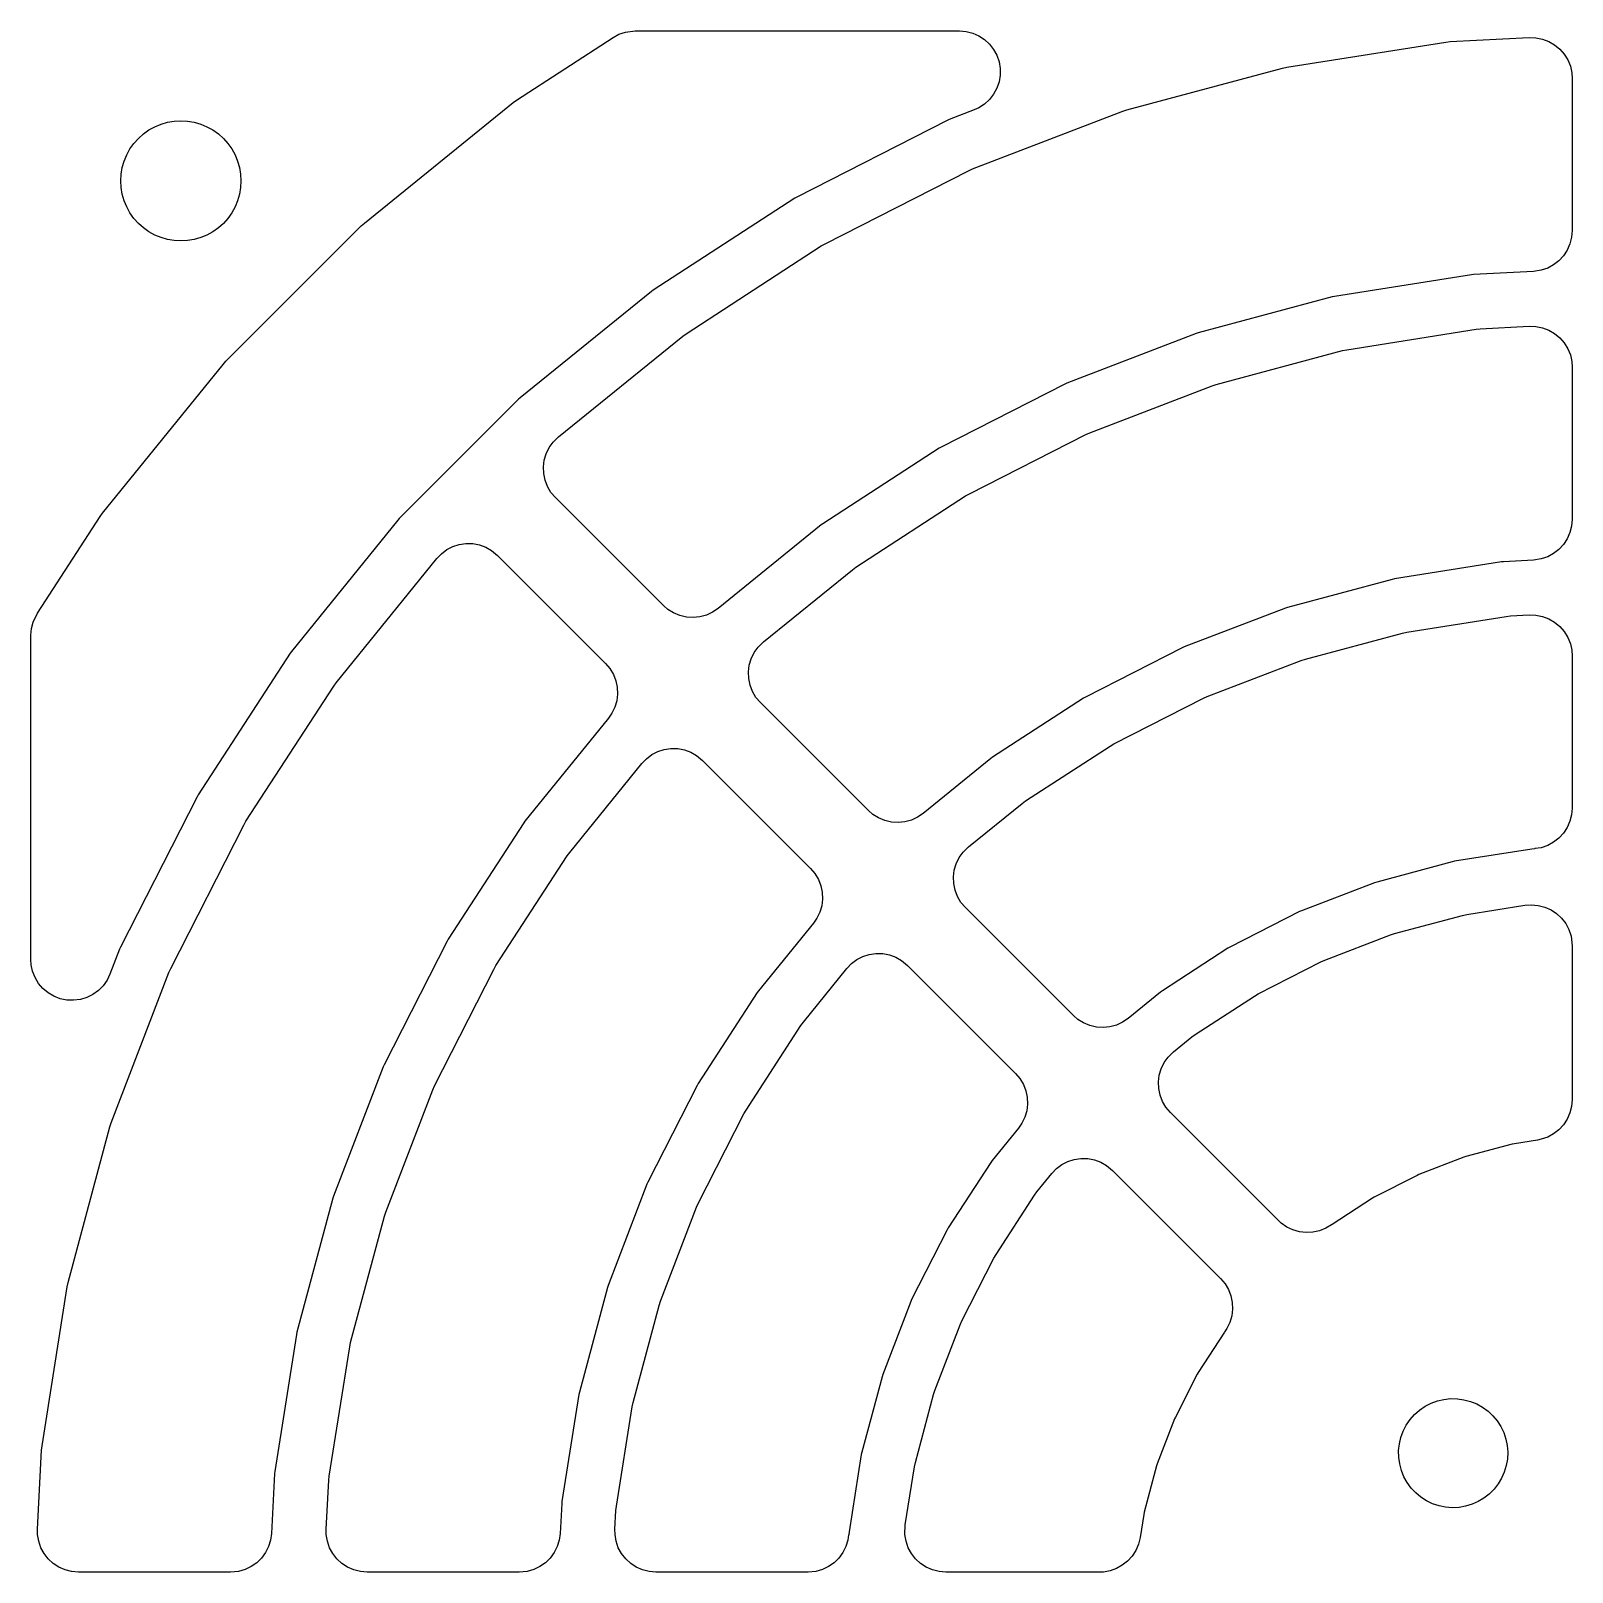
# Model space of a CAD drawing. Header units: metres. Extents: x -215 to 215, y -195 to 195.
# Drawn here: x -58 to -1.5, y -93.5 to -37 of the extents above; entities that cross this region are included whole.
import ezdxf

# ---------------------------------------------------------------- set-up
doc = ezdxf.new("R2010")
doc.units = ezdxf.units.M

msp = doc.modelspace()

# ---------------------------------------------------------------- linework, layer by layer
for p, q in [((-40.1973, -39.5395), (-36.6595, -37.242)), ((-36.6595, -37.242), (-36.4413, -37.1247)), ((-36.4413, -37.1247), (-36.2067, -37.0449)), ((-36.2067, -37.0449), (-35.8425, -37)), ((-35.8425, -37), (-23.9621, -37)), ((-23.9621, -37), (-23.7152, -37.0205)), ((-23.7152, -37.0205), (-23.4751, -37.0813)), ((-23.4751, -37.0813), (-23.2482, -37.1808)), ((-23.2482, -37.1808), (-23.0408, -37.3163)), ((-5.97536, -37.3965), (-3.07851, -37.2447)), ((-3.07851, -37.2447), (-2.83087, -37.2522)), ((-2.83087, -37.2522), (-2.58786, -37.3004)), ((-23.0408, -37.3163), (-22.8585, -37.4841)), ((-22.8585, -37.4841), (-22.7064, -37.6796)), ((-22.7064, -37.6796), (-22.5885, -37.8975)), ((-11.964, -38.3367), (-6.1315, -37.4129)), ((-6.1315, -37.4129), (-5.97536, -37.3965)), ((-2.58786, -37.3004), (-2.35609, -37.3879)), ((-2.35609, -37.3879), (-2.14189, -37.5123)), ((-2.14189, -37.5123), (-1.9511, -37.6703)), ((-1.9511, -37.6703), (-1.78891, -37.8576)), ((-22.5885, -37.8975), (-22.508, -38.1318)), ((-22.508, -38.1318), (-22.4672, -38.3761)), ((-22.4672, -38.3761), (-22.4672, -38.6239)), ((-17.8212, -39.8976), (-12.1176, -38.3693)), ((-12.1176, -38.3693), (-11.964, -38.3367)), ((-1.78891, -37.8576), (-1.65976, -38.069)), ((-1.65976, -38.069), (-1.56717, -38.2988)), ((-1.56717, -38.2988), (-1.51366, -38.5407)), ((-22.508, -38.8682), (-22.5885, -39.1025)), ((-22.4672, -38.6239), (-22.508, -38.8682)), ((-1.51366, -38.5407), (-1.5, -38.7426)), ((-1.5, -38.7426), (-1.5, -44.3218)), ((-40.3243, -39.6318), (-40.1973, -39.5395)), ((-22.8585, -39.5159), (-23.0408, -39.6837)), ((-22.7064, -39.3204), (-22.8585, -39.5159)), ((-22.5885, -39.1025), (-22.7064, -39.3204)), ((-45.7745, -44.0452), (-40.3243, -39.6318)), ((-23.4246, -39.9004), (-24.3336, -40.2493)), ((-23.4834, -42.0623), (-17.9705, -39.9461)), ((-23.2482, -39.8192), (-23.4246, -39.9004)), ((-23.0408, -39.6837), (-23.2482, -39.8192)), ((-17.9705, -39.9461), (-17.8212, -39.8976)), ((-53.8738, -40.7773), (-53.6723, -40.6343)), ((-53.6723, -40.6343), (-53.456, -40.5148)), ((-53.456, -40.5148), (-53.2278, -40.4202)), ((-53.2278, -40.4202), (-52.9903, -40.3518)), ((-52.9903, -40.3518), (-52.7467, -40.3104)), ((-52.7467, -40.3104), (-52.5, -40.2965)), ((-52.5, -40.2965), (-52.2533, -40.3104)), ((-52.2533, -40.3104), (-52.0097, -40.3518)), ((-52.0097, -40.3518), (-51.7722, -40.4202)), ((-51.7722, -40.4202), (-51.5439, -40.5148)), ((-51.5439, -40.5148), (-51.3277, -40.6343)), ((-51.3277, -40.6343), (-51.1262, -40.7773)), ((-24.4054, -40.2813), (-29.9233, -43.0928)), ((-24.3336, -40.2493), (-24.4054, -40.2813)), ((-54.3657, -41.3277), (-54.2227, -41.1262)), ((-54.2227, -41.1262), (-54.0581, -40.9419)), ((-54.0581, -40.9419), (-53.8738, -40.7773)), ((-51.1262, -40.7773), (-50.9419, -40.9419)), ((-50.9419, -40.9419), (-50.7773, -41.1262)), ((-50.7773, -41.1262), (-50.6343, -41.3277)), ((-54.6482, -42.0097), (-54.5798, -41.7722)), ((-54.5798, -41.7722), (-54.4852, -41.544)), ((-54.4852, -41.544), (-54.3657, -41.3277)), ((-50.6343, -41.3277), (-50.5147, -41.544)), ((-50.5147, -41.544), (-50.4202, -41.7722)), ((-50.4202, -41.7722), (-50.3518, -42.0097)), ((-54.7035, -42.5), (-54.6896, -42.2533)), ((-54.6896, -42.2533), (-54.6482, -42.0097)), ((-50.3518, -42.0097), (-50.3104, -42.2533)), ((-50.3104, -42.2533), (-50.2965, -42.5)), ((-28.8883, -44.807), (-23.6268, -42.1262)), ((-23.6268, -42.1262), (-23.4834, -42.0623)), ((-54.6896, -42.7467), (-54.7035, -42.5)), ((-54.6482, -42.9903), (-54.6896, -42.7467)), ((-50.3104, -42.7467), (-50.3518, -42.9903)), ((-50.2965, -42.5), (-50.3104, -42.7467)), ((-54.5798, -43.2278), (-54.6482, -42.9903)), ((-54.4852, -43.4561), (-54.5798, -43.2278)), ((-54.3657, -43.6723), (-54.4852, -43.4561)), ((-50.5147, -43.4561), (-50.6343, -43.6723)), ((-50.4202, -43.2278), (-50.5147, -43.4561)), ((-50.3518, -42.9903), (-50.4202, -43.2278)), ((-29.9912, -43.132), (-35.1852, -46.505)), ((-29.9233, -43.0928), (-29.9912, -43.132)), ((-54.2227, -43.8738), (-54.3657, -43.6723)), ((-54.0581, -44.0581), (-54.2227, -43.8738)), ((-53.8738, -44.2227), (-54.0581, -44.0581)), ((-50.9419, -44.0581), (-51.1262, -44.2227)), ((-50.7773, -43.8738), (-50.9419, -44.0581)), ((-50.6343, -43.6723), (-50.7773, -43.8738)), ((-45.8911, -44.1503), (-45.7745, -44.0452)), ((-53.6723, -44.3657), (-53.8738, -44.2227)), ((-53.456, -44.4853), (-53.6723, -44.3657)), ((-53.2278, -44.5798), (-53.456, -44.4853)), ((-52.9903, -44.6482), (-53.2278, -44.5798)), ((-51.7722, -44.5798), (-52.0097, -44.6482)), ((-51.5439, -44.4853), (-51.7722, -44.5798)), ((-51.3277, -44.3657), (-51.5439, -44.4853)), ((-51.1262, -44.2227), (-51.3277, -44.3657)), ((-50.8497, -49.1089), (-45.8911, -44.1503)), ((-1.52046, -44.5687), (-1.58127, -44.8089)), ((-1.5, -44.3218), (-1.52046, -44.5687)), ((-52.7467, -44.6896), (-52.9903, -44.6482)), ((-52.5, -44.7035), (-52.7467, -44.6896)), ((-52.2533, -44.6896), (-52.5, -44.7035)), ((-52.0097, -44.6482), (-52.2533, -44.6896)), ((-33.9766, -48.1016), (-29.0243, -44.8855)), ((-29.0243, -44.8855), (-28.8883, -44.807)), ((-1.68079, -45.0358), (-1.81628, -45.2432)), ((-1.58127, -44.8089), (-1.68079, -45.0358)), ((-2.39746, -45.6955), (-2.63177, -45.7759)), ((-2.17958, -45.5776), (-2.39746, -45.6955)), ((-1.98409, -45.4254), (-2.17958, -45.5776)), ((-1.81628, -45.2432), (-1.98409, -45.4254)), ((-5.1955, -45.9431), (-10.2181, -46.7386)), ((-5.11745, -45.9349), (-5.1955, -45.9431)), ((-2.92149, -45.8198), (-5.11745, -45.9349)), ((-2.63177, -45.7759), (-2.92149, -45.8198)), ((-35.2486, -46.5511), (-40.0616, -50.4486)), ((-35.1852, -46.505), (-35.2486, -46.5511)), ((-10.2951, -46.7549), (-15.2067, -48.071)), ((-10.2181, -46.7386), (-10.2951, -46.7549)), ((-9.76358, -48.6887), (-5.02524, -47.9382)), ((-5.02524, -47.9382), (-4.86909, -47.9218)), ((-4.86909, -47.9218), (-3.07851, -47.828)), ((-3.07851, -47.828), (-2.83089, -47.8355)), ((-2.83089, -47.8355), (-2.58788, -47.8837)), ((-2.58788, -47.8837), (-2.35609, -47.9712)), ((-2.35609, -47.9712), (-2.14189, -48.0956)), ((-38.6556, -51.88), (-34.1036, -48.1939)), ((-34.1036, -48.1939), (-33.9766, -48.1016)), ((-15.2816, -48.0953), (-20.029, -49.9177)), ((-15.2067, -48.071), (-15.2816, -48.0953)), ((-2.14189, -48.0956), (-1.9511, -48.2537)), ((-1.9511, -48.2537), (-1.78891, -48.4409)), ((-1.78891, -48.4409), (-1.65976, -48.6523)), ((-50.9548, -49.2255), (-50.8497, -49.1089)), ((-14.5508, -49.963), (-9.91716, -48.7214)), ((-9.91716, -48.7214), (-9.76358, -48.6887)), ((-1.65976, -48.6523), (-1.56717, -48.8821)), ((-1.56717, -48.8821), (-1.51366, -49.124)), ((-1.51366, -49.124), (-1.5, -49.3259)), ((-55.3682, -54.6757), (-50.9548, -49.2255)), ((-1.5, -49.3259), (-1.5, -54.9052)), ((-20.1008, -49.9496), (-24.6316, -52.2582)), ((-20.029, -49.9177), (-20.1008, -49.9496)), ((-19.1789, -51.7307), (-14.7001, -50.0115)), ((-14.7001, -50.0115), (-14.5508, -49.963)), ((-40.1199, -50.5011), (-44.4989, -54.8801)), ((-40.0616, -50.4486), (-40.1199, -50.5011)), ((-38.8562, -52.0763), (-38.6556, -51.88)), ((-23.5965, -53.9724), (-19.3223, -51.7946)), ((-19.3223, -51.7946), (-19.1789, -51.7307)), ((-39.1797, -52.7379), (-39.109, -52.5005)), ((-39.109, -52.5005), (-39.0002, -52.2779)), ((-39.0002, -52.2779), (-38.8562, -52.0763)), ((-24.6995, -52.2975), (-28.9644, -55.0671)), ((-24.6316, -52.2582), (-24.6995, -52.2975)), ((-39.2103, -52.9838), (-39.1797, -52.7379)), ((-39.2001, -53.2313), (-39.2103, -52.9838)), ((-39.1493, -53.4738), (-39.2001, -53.2313)), ((-39.0592, -53.7045), (-39.1493, -53.4738)), ((-38.9324, -53.9174), (-39.0592, -53.7045)), ((-38.7723, -54.1064), (-38.9324, -53.9174)), ((-34.8109, -58.0678), (-38.7723, -54.1064)), ((-27.7558, -56.6637), (-23.7325, -54.0509)), ((-23.7325, -54.0509), (-23.5965, -53.9724)), ((-57.758, -58.3405), (-55.4605, -54.8027)), ((-55.4605, -54.8027), (-55.3682, -54.6757)), ((-44.5514, -54.9384), (-48.4489, -59.7514)), ((-44.4989, -54.8801), (-44.5514, -54.9384)), ((-29.0279, -55.1132), (-32.8063, -58.1729)), ((-28.9644, -55.0671), (-29.0279, -55.1132)), ((-1.52046, -55.1521), (-1.58127, -55.3922)), ((-1.5, -54.9052), (-1.52046, -55.1521)), ((-42.7503, -56.017), (-42.5302, -55.9034)), ((-42.5302, -55.9034), (-42.2944, -55.8274)), ((-42.2944, -55.8274), (-42.0493, -55.7914)), ((-42.0493, -55.7914), (-41.8016, -55.7962)), ((-41.8016, -55.7962), (-41.558, -55.8416)), ((-41.558, -55.8416), (-41.3253, -55.9266)), ((-41.3253, -55.9266), (-41.1098, -56.0487)), ((-1.81628, -55.8265), (-1.98409, -56.0088)), ((-1.68079, -55.6191), (-1.81628, -55.8265)), ((-1.58127, -55.3922), (-1.68079, -55.6191)), ((-46.8061, -60.8964), (-43.12, -56.3444)), ((-43.12, -56.3444), (-42.9487, -56.1654)), ((-42.9487, -56.1654), (-42.7503, -56.017)), ((-41.1098, -56.0487), (-40.8936, -56.2277)), ((-40.8936, -56.2277), (-36.9322, -60.1891)), ((-4.08925, -56.4684), (-8.0177, -57.0906)), ((-4.0112, -56.4602), (-4.08925, -56.4684)), ((-2.92149, -56.4031), (-4.0112, -56.4602)), ((-2.63177, -56.3593), (-2.92149, -56.4031)), ((-2.39746, -56.2788), (-2.63177, -56.3593)), ((-2.17958, -56.1609), (-2.39746, -56.2788)), ((-1.98409, -56.0088), (-2.17958, -56.1609)), ((-31.1411, -59.3945), (-27.8829, -56.756)), ((-27.8829, -56.756), (-27.7558, -56.6637)), ((-8.09465, -57.107), (-11.9363, -58.1363)), ((-8.0177, -57.0906), (-8.09465, -57.107)), ((-34.6486, -58.2084), (-34.8109, -58.0678)), ((-32.8063, -58.1729), (-33.011, -58.3123)), ((-12.0112, -58.1607), (-15.7243, -59.586)), ((-11.9363, -58.1363), (-12.0112, -58.1607)), ((-57.9795, -58.9106), (-57.9187, -58.6704)), ((-57.9187, -58.6704), (-57.758, -58.3405)), ((-34.4386, -58.3399), (-34.6486, -58.2084)), ((-34.2098, -58.435), (-34.4386, -58.3399)), ((-33.9686, -58.4911), (-34.2098, -58.435)), ((-33.7213, -58.5069), (-33.9686, -58.4911)), ((-33.4749, -58.4816), (-33.7213, -58.5069)), ((-33.2359, -58.4162), (-33.4749, -58.4816)), ((-33.011, -58.3123), (-33.2359, -58.4162)), ((-7.56319, -59.0408), (-3.91898, -58.4636)), ((-3.91898, -58.4636), (-3.76282, -58.4472)), ((-3.76282, -58.4472), (-3.07849, -58.4113)), ((-3.07849, -58.4113), (-2.83087, -58.4189)), ((-2.83087, -58.4189), (-2.58786, -58.467)), ((-2.58786, -58.467), (-2.35609, -58.5545)), ((-2.35609, -58.5545), (-2.14188, -58.679)), ((-2.14188, -58.679), (-1.95108, -58.837)), ((-58, -59.1575), (-57.9795, -58.9106)), ((-58, -71.0379), (-58, -59.1575)), ((-11.2803, -60.0283), (-7.71677, -59.0735)), ((-7.71677, -59.0735), (-7.56319, -59.0408)), ((-1.95108, -58.837), (-1.78889, -59.0243)), ((-1.78889, -59.0243), (-1.65974, -59.2357)), ((-1.65974, -59.2357), (-1.56715, -59.4655)), ((-48.495, -59.8148), (-51.868, -65.0088)), ((-48.4489, -59.7514), (-48.495, -59.8148)), ((-31.5946, -60.0149), (-31.4857, -59.7924)), ((-31.4857, -59.7924), (-31.3418, -59.5907)), ((-31.3418, -59.5907), (-31.1411, -59.3945)), ((-15.796, -59.618), (-19.34, -61.4237)), ((-15.7243, -59.586), (-15.796, -59.618)), ((-1.56715, -59.4655), (-1.51366, -59.7074)), ((-1.51366, -59.7074), (-1.5, -59.9093)), ((-36.9322, -60.1891), (-36.7721, -60.3781)), ((-36.7721, -60.3781), (-36.6453, -60.591)), ((-31.6959, -60.4982), (-31.6653, -60.2524)), ((-31.6653, -60.2524), (-31.5946, -60.0149)), ((-14.8742, -61.399), (-11.4297, -60.0768)), ((-11.4297, -60.0768), (-11.2803, -60.0283)), ((-1.5, -59.9093), (-1.5, -65.4885)), ((-46.8984, -61.0234), (-46.8061, -60.8964)), ((-36.6453, -60.591), (-36.5552, -60.8217)), ((-36.5552, -60.8217), (-36.5044, -61.0642)), ((-31.6857, -60.7457), (-31.6959, -60.4982)), ((-31.6348, -60.9882), (-31.6857, -60.7457)), ((-31.5448, -61.219), (-31.6348, -60.9882)), ((-50.1145, -65.9757), (-46.8984, -61.0234)), ((-36.5248, -61.5576), (-36.5955, -61.795)), ((-36.4942, -61.3117), (-36.5248, -61.5576)), ((-36.5044, -61.0642), (-36.4942, -61.3117)), ((-31.418, -61.4318), (-31.5448, -61.219)), ((-31.2578, -61.6208), (-31.418, -61.4318)), ((-19.408, -61.4629), (-22.7437, -63.6292)), ((-19.34, -61.4237), (-19.408, -61.4629)), ((-18.305, -63.1379), (-15.0176, -61.4629)), ((-15.0176, -61.4629), (-14.8742, -61.399)), ((-36.7043, -62.0176), (-36.8271, -62.1937)), ((-36.5955, -61.795), (-36.7043, -62.0176)), ((-27.2964, -65.5822), (-31.2578, -61.6208)), ((-36.8271, -62.1937), (-39.8868, -65.9721)), ((-21.5352, -65.2258), (-18.4409, -63.2164)), ((-18.4409, -63.2164), (-18.305, -63.1379)), ((-35.6055, -63.8589), (-35.4342, -63.6799)), ((-35.4342, -63.6799), (-35.2359, -63.5315)), ((-35.2359, -63.5315), (-35.0157, -63.4178)), ((-35.0157, -63.4178), (-34.7799, -63.3419)), ((-34.7799, -63.3419), (-34.5348, -63.3058)), ((-34.5348, -63.3058), (-34.2871, -63.3106)), ((-34.2871, -63.3106), (-34.0436, -63.3561)), ((-34.0436, -63.3561), (-33.8109, -63.441)), ((-33.8109, -63.441), (-33.5953, -63.5631)), ((-33.5953, -63.5631), (-33.3792, -63.7422)), ((-33.3792, -63.7422), (-29.4178, -67.7036)), ((-22.8073, -63.6754), (-25.2918, -65.6873)), ((-22.7437, -63.6292), (-22.8073, -63.6754)), ((-38.244, -67.1171), (-35.6055, -63.8589)), ((-51.9072, -65.0767), (-54.7187, -70.5946)), ((-51.868, -65.0088), (-51.9072, -65.0767)), ((-23.6267, -66.9089), (-21.6622, -65.3181)), ((-21.6622, -65.3181), (-21.5352, -65.2258)), ((-1.5, -65.4885), (-1.52046, -65.7354)), ((-50.193, -66.1117), (-50.1145, -65.9757)), ((-39.9329, -66.0356), (-42.7025, -70.3005)), ((-39.8868, -65.9721), (-39.9329, -66.0356)), ((-27.1341, -65.7228), (-27.2964, -65.5822)), ((-26.9241, -65.8543), (-27.1341, -65.7228)), ((-26.6954, -65.9494), (-26.9241, -65.8543)), ((-26.4541, -66.0056), (-26.6954, -65.9494)), ((-26.2069, -66.0213), (-26.4541, -66.0056)), ((-25.9604, -65.9961), (-26.2069, -66.0213)), ((-25.7215, -65.9306), (-25.9604, -65.9961)), ((-25.4966, -65.8268), (-25.7215, -65.9306)), ((-25.2918, -65.6873), (-25.4966, -65.8268)), ((-1.58127, -65.9756), (-1.68079, -66.2024)), ((-1.52046, -65.7354), (-1.58127, -65.9756)), ((-52.8738, -71.3732), (-50.193, -66.1117)), ((-1.98409, -66.5921), (-2.17958, -66.7443)), ((-1.81628, -66.4098), (-1.98409, -66.5921)), ((-1.68079, -66.2024), (-1.81628, -66.4098)), ((-38.3363, -67.2442), (-38.244, -67.1171)), ((-23.9713, -67.3068), (-23.8273, -67.1052)), ((-23.8273, -67.1052), (-23.6267, -66.9089)), ((-2.98299, -66.9938), (-5.81731, -67.4427)), ((-2.866, -66.9815), (-2.98299, -66.9938)), ((-2.63177, -66.9426), (-2.86635, -66.9781)), ((-2.86635, -66.9781), (-2.866, -66.9815)), ((-2.39746, -66.8622), (-2.63177, -66.9426)), ((-2.17958, -66.7443), (-2.39746, -66.8622)), ((-40.9491, -71.2675), (-38.3363, -67.2442)), ((-29.4178, -67.7036), (-29.2576, -67.8926)), ((-24.1814, -68.0127), (-24.1508, -67.7668)), ((-24.1508, -67.7668), (-24.0801, -67.5294)), ((-24.0801, -67.5294), (-23.9713, -67.3068)), ((-5.89426, -67.4591), (-8.66583, -68.2017)), ((-5.81731, -67.4427), (-5.89426, -67.4591)), ((-29.2576, -67.8926), (-29.1308, -68.1054)), ((-29.1308, -68.1054), (-29.0408, -68.3362)), ((-29.0408, -68.3362), (-28.9899, -68.5787)), ((-24.1712, -68.2602), (-24.1814, -68.0127)), ((-24.1204, -68.5027), (-24.1712, -68.2602)), ((-8.74074, -68.226), (-11.4198, -69.2544)), ((-8.66583, -68.2017), (-8.74074, -68.226)), ((-28.9797, -68.8262), (-29.0103, -69.072)), ((-28.9899, -68.5787), (-28.9797, -68.8262)), ((-24.0303, -68.7334), (-24.1204, -68.5027)), ((-23.9035, -68.9463), (-24.0303, -68.7334)), ((-29.081, -69.3095), (-29.1898, -69.532)), ((-29.0103, -69.072), (-29.081, -69.3095)), ((-23.7434, -69.1353), (-23.9035, -68.9463)), ((-19.782, -73.0967), (-23.7434, -69.1353)), ((-11.4915, -69.2863), (-14.0483, -70.5891)), ((-11.4198, -69.2544), (-11.4915, -69.2863)), ((-8.00992, -70.0937), (-5.51637, -69.4255)), ((-5.51637, -69.4255), (-5.36279, -69.3929)), ((-5.36279, -69.3929), (-3.23465, -69.0558)), ((-3.23465, -69.0558), (-2.98759, -69.0374)), ((-2.98759, -69.0374), (-2.74089, -69.0599)), ((-2.74089, -69.0599), (-2.50124, -69.1227)), ((-2.50124, -69.1227), (-2.27519, -69.2241)), ((-2.27519, -69.2241), (-2.06892, -69.3613)), ((-2.06892, -69.3613), (-1.88805, -69.5306)), ((-29.3127, -69.7082), (-31.3246, -72.1927)), ((-29.1898, -69.532), (-29.3127, -69.7082)), ((-1.88805, -69.5306), (-1.73752, -69.7273)), ((-1.73752, -69.7273), (-1.6214, -69.9462)), ((-1.6214, -69.9462), (-1.54291, -70.1811)), ((-54.7187, -70.5946), (-54.7507, -70.6664)), ((-42.7418, -70.3684), (-45.0504, -74.8992)), ((-42.7025, -70.3005), (-42.7418, -70.3684)), ((-14.0483, -70.5891), (-14.1162, -70.6283)), ((-10.5695, -71.0674), (-8.15924, -70.1422)), ((-8.15924, -70.1422), (-8.00992, -70.0937)), ((-1.54291, -70.1811), (-1.5, -70.5373)), ((-1.5, -70.5373), (-1.5, -76.1783)), ((-57.9874, -71.2316), (-58, -71.0379)), ((-54.7507, -70.6664), (-55.0996, -71.5754)), ((-27.9198, -71.1943), (-27.7214, -71.0459)), ((-27.7214, -71.0459), (-27.5013, -70.9323)), ((-27.5013, -70.9323), (-27.2655, -70.8563)), ((-27.2655, -70.8563), (-27.0204, -70.8203)), ((-27.0204, -70.8203), (-26.7727, -70.8251)), ((-26.7727, -70.8251), (-26.5291, -70.8705)), ((-26.5291, -70.8705), (-26.2964, -70.9555)), ((-26.2964, -70.9555), (-26.0809, -71.0776)), ((-26.0809, -71.0776), (-25.8647, -71.2566)), ((-14.1162, -70.6283), (-16.523, -72.1913)), ((-13.0134, -72.3033), (-10.713, -71.1312)), ((-10.713, -71.1312), (-10.5695, -71.0674)), ((-57.9353, -71.4738), (-57.9874, -71.2316)), ((-57.8439, -71.7041), (-57.9353, -71.4738)), ((-57.716, -71.9162), (-57.8439, -71.7041)), ((-55.0996, -71.5754), (-55.2072, -71.7986)), ((-55.0539, -77.0295), (-52.9377, -71.5166)), ((-52.9377, -71.5166), (-52.8738, -71.3732)), ((-43.2054, -75.6777), (-41.0276, -71.4035)), ((-41.0276, -71.4035), (-40.9491, -71.2675)), ((-29.6819, -73.3378), (-28.0911, -71.3733)), ((-28.0911, -71.3733), (-27.9198, -71.1943)), ((-25.8647, -71.2566), (-21.9033, -75.218)), ((-57.5548, -72.1044), (-57.716, -71.9162)), ((-57.3649, -72.2634), (-57.5548, -72.1044)), ((-57.1514, -72.3891), (-57.3649, -72.2634)), ((-55.5243, -72.1772), (-55.7251, -72.3222)), ((-55.3501, -72.001), (-55.5243, -72.1772)), ((-55.2072, -71.7986), (-55.3501, -72.001)), ((-31.3708, -72.2563), (-33.5371, -75.592)), ((-31.3246, -72.1927), (-31.3708, -72.2563)), ((-16.5865, -72.2374), (-17.7773, -73.2018)), ((-16.523, -72.1913), (-16.5865, -72.2374)), ((-13.1493, -72.3819), (-13.0134, -72.3033)), ((-56.9201, -72.4779), (-57.1514, -72.3891)), ((-56.6773, -72.5274), (-56.9201, -72.4779)), ((-56.4297, -72.5362), (-56.6773, -72.5274)), ((-56.1841, -72.5042), (-56.4297, -72.5362)), ((-55.9471, -72.4323), (-56.1841, -72.5042)), ((-55.7251, -72.3222), (-55.9471, -72.4323)), ((-15.3145, -73.7879), (-13.1493, -72.3819)), ((-29.7742, -73.4648), (-29.6819, -73.3378)), ((-19.6196, -73.2373), (-19.782, -73.0967)), ((-19.4097, -73.3688), (-19.6196, -73.2373)), ((-19.1809, -73.4639), (-19.4097, -73.3688)), ((-18.207, -73.4451), (-18.4459, -73.5106)), ((-17.9821, -73.3412), (-18.207, -73.4451)), ((-17.7773, -73.2018), (-17.9821, -73.3412)), ((-31.7836, -76.5591), (-29.7742, -73.4648)), ((-18.9396, -73.5201), (-19.1809, -73.4639)), ((-18.6924, -73.5358), (-18.9396, -73.5201)), ((-18.4459, -73.5106), (-18.6924, -73.5358)), ((-16.1122, -74.4234), (-15.4415, -73.8802)), ((-15.4415, -73.8802), (-15.3145, -73.7879)), ((-16.3129, -74.6197), (-16.1122, -74.4234)), ((-45.0823, -74.971), (-46.9047, -79.7184)), ((-45.0504, -74.8992), (-45.0823, -74.971)), ((-16.6363, -75.2813), (-16.5656, -75.0439)), ((-16.5656, -75.0439), (-16.4568, -74.8213)), ((-16.4568, -74.8213), (-16.3129, -74.6197)), ((-43.2693, -75.8211), (-43.2054, -75.6777)), ((-33.5763, -75.66), (-35.382, -79.204)), ((-33.5371, -75.592), (-33.5763, -75.66)), ((-21.9033, -75.218), (-21.7432, -75.4071)), ((-21.7432, -75.4071), (-21.6164, -75.6199)), ((-21.6164, -75.6199), (-21.5263, -75.8507)), ((-16.667, -75.5271), (-16.6363, -75.2813)), ((-16.6567, -75.7746), (-16.667, -75.5271)), ((-44.9885, -80.2999), (-43.2693, -75.8211)), ((-21.5263, -75.8507), (-21.4755, -76.0932)), ((-21.4755, -76.0932), (-21.4652, -76.3407)), ((-16.6059, -76.0171), (-16.6567, -75.7746)), ((-16.5158, -76.2479), (-16.6059, -76.0171)), ((-16.389, -76.4607), (-16.5158, -76.2479)), ((-1.5, -76.1783), (-1.52046, -76.4252)), ((-33.5371, -79.9824), (-31.8621, -76.695)), ((-31.8621, -76.695), (-31.7836, -76.5591)), ((-21.5666, -76.8239), (-21.6754, -77.0465)), ((-21.4959, -76.5865), (-21.5666, -76.8239)), ((-21.4652, -76.3407), (-21.4959, -76.5865)), ((-16.2289, -76.6498), (-16.389, -76.4607)), ((-12.264, -80.6146), (-16.2289, -76.6498)), ((-1.58127, -76.6654), (-1.68079, -76.8923)), ((-1.52046, -76.4252), (-1.58127, -76.6654)), ((-56.6307, -82.8824), (-55.1024, -77.1788)), ((-55.1024, -77.1788), (-55.0539, -77.0295)), ((-21.7982, -77.2227), (-22.7626, -78.4135)), ((-21.6754, -77.0465), (-21.7982, -77.2227)), ((-1.98409, -77.2819), (-2.17958, -77.4341)), ((-1.81628, -77.0997), (-1.98409, -77.2819)), ((-1.68079, -76.8923), (-1.81628, -77.0997)), ((-3.69386, -77.8111), (-5.39542, -78.267)), ((-3.61696, -77.7948), (-3.69386, -77.8111)), ((-2.76534, -77.6599), (-3.61696, -77.7948)), ((-2.63177, -77.6324), (-2.76534, -77.6599)), ((-2.39746, -77.552), (-2.63177, -77.6324)), ((-2.17958, -77.4341), (-2.39746, -77.552)), ((-22.8087, -78.477), (-24.3717, -80.8838)), ((-22.7626, -78.4135), (-22.8087, -78.477)), ((-20.2069, -78.5604), (-19.9868, -78.4467)), ((-19.9868, -78.4467), (-19.751, -78.3708)), ((-19.751, -78.3708), (-19.5059, -78.3347)), ((-19.5059, -78.3347), (-19.2582, -78.3395)), ((-19.2582, -78.3395), (-19.0147, -78.385)), ((-19.0147, -78.385), (-18.782, -78.47)), ((-18.782, -78.47), (-18.5664, -78.5921)), ((-5.47032, -78.2914), (-7.1151, -78.9227)), ((-5.39542, -78.267), (-5.47032, -78.2914)), ((-21.1198, -79.5585), (-20.5766, -78.8878)), ((-20.5766, -78.8878), (-20.4053, -78.7088)), ((-20.4053, -78.7088), (-20.2069, -78.5604)), ((-18.5664, -78.5921), (-18.3502, -78.7711)), ((-18.3502, -78.7711), (-14.3854, -82.736)), ((-7.18683, -78.9547), (-8.75652, -79.7545)), ((-7.1151, -78.9227), (-7.18683, -78.9547)), ((-35.414, -79.2757), (-36.8393, -82.9888)), ((-35.382, -79.204), (-35.414, -79.2757)), ((-21.2121, -79.6855), (-21.1198, -79.5585)), ((-46.929, -79.7933), (-48.2451, -84.7049)), ((-46.9047, -79.7184), (-46.929, -79.7933)), ((-34.9232, -83.5703), (-33.601, -80.1258)), ((-33.601, -80.1258), (-33.5371, -79.9824)), ((-22.6181, -81.8507), (-21.2121, -79.6855)), ((-8.82471, -79.7939), (-10.3024, -80.7534)), ((-8.75652, -79.7545), (-8.82471, -79.7939)), ((-46.2786, -85.0828), (-45.037, -80.4492)), ((-45.037, -80.4492), (-44.9885, -80.2999)), ((-12.1634, -80.7065), (-12.264, -80.6146)), ((-11.9606, -80.8488), (-12.1634, -80.7065)), ((-10.3218, -80.7676), (-10.5335, -80.8961)), ((-10.3024, -80.7534), (-10.3218, -80.7676)), ((-24.4109, -80.9517), (-25.7137, -83.5085)), ((-24.3717, -80.8838), (-24.4109, -80.9517)), ((-11.7372, -80.9558), (-11.9606, -80.8488)), ((-11.4991, -81.0245), (-11.7372, -80.9558)), ((-11.2531, -81.0532), (-11.4991, -81.0245)), ((-11.0056, -81.0409), (-11.2531, -81.0532)), ((-10.7636, -80.9881), (-11.0056, -81.0409)), ((-10.5335, -80.8961), (-10.7636, -80.9881)), ((-22.6967, -81.9866), (-22.6181, -81.8507)), ((-23.8688, -84.287), (-22.6967, -81.9866)), ((-57.5871, -88.8685), (-56.6633, -83.036)), ((-56.6633, -83.036), (-56.6307, -82.8824)), ((-36.8393, -82.9888), (-36.8637, -83.0637)), ((-14.3854, -82.736), (-14.2252, -82.925)), ((-14.2252, -82.925), (-14.0984, -83.1378)), ((-36.8637, -83.0637), (-37.893, -86.9053)), ((-34.9717, -83.7197), (-34.9232, -83.5703)), ((-25.7456, -83.5802), (-26.774, -86.2593)), ((-25.7137, -83.5085), (-25.7456, -83.5802)), ((-14.0984, -83.1378), (-14.0084, -83.3686)), ((-14.0084, -83.3686), (-13.9575, -83.6111)), ((-13.9575, -83.6111), (-13.9473, -83.8586)), ((-35.9265, -87.2832), (-34.9717, -83.7197)), ((-13.9779, -84.1044), (-14.0486, -84.3419)), ((-13.9473, -83.8586), (-13.9779, -84.1044)), ((-48.2451, -84.7049), (-48.2614, -84.7819)), ((-24.8578, -86.8408), (-23.9326, -84.4305)), ((-23.9326, -84.4305), (-23.8688, -84.287)), ((-14.2466, -84.6976), (-15.2061, -86.1753)), ((-14.2324, -84.6782), (-14.2466, -84.6976)), ((-14.1574, -84.5644), (-14.2324, -84.6782)), ((-14.0486, -84.3419), (-14.1574, -84.5644)), ((-48.2614, -84.7819), (-49.0569, -89.8045)), ((-47.0618, -89.9748), (-46.3113, -85.2364)), ((-46.3113, -85.2364), (-46.2786, -85.0828)), ((-26.7983, -86.3342), (-27.5409, -89.1057)), ((-26.774, -86.2593), (-26.7983, -86.3342)), ((-15.2455, -86.2435), (-16.0453, -87.8132)), ((-15.2061, -86.1753), (-15.2455, -86.2435)), ((-37.9094, -86.9823), (-38.5316, -90.9108)), ((-37.893, -86.9053), (-37.9094, -86.9823)), ((-25.5745, -89.4836), (-24.9063, -86.9901)), ((-24.9063, -86.9901), (-24.8578, -86.8408)), ((-36.5364, -91.081), (-35.9592, -87.4368)), ((-35.9592, -87.4368), (-35.9265, -87.2832)), ((-7.2773, -87.7227), (-7.09279, -87.5596)), ((-7.09279, -87.5596), (-6.88963, -87.4205)), ((-6.88963, -87.4205), (-6.67093, -87.3073)), ((-6.67093, -87.3073), (-6.43997, -87.2219)), ((-6.43997, -87.2219), (-6.20027, -87.1655)), ((-6.20027, -87.1655), (-5.95546, -87.1391)), ((-5.95546, -87.1391), (-5.70924, -87.1428)), ((-5.70924, -87.1428), (-5.46536, -87.1769)), ((-5.46536, -87.1769), (-5.22751, -87.2406)), ((-5.22751, -87.2406), (-4.99928, -87.3331)), ((-4.99928, -87.3331), (-4.78416, -87.4529)), ((-4.78416, -87.4529), (-4.58539, -87.5983)), ((-16.0773, -87.8849), (-16.7086, -89.5297)), ((-16.0453, -87.8132), (-16.0773, -87.8849)), ((-7.69267, -88.3291), (-7.57953, -88.1104)), ((-7.57953, -88.1104), (-7.44037, -87.9072)), ((-7.44037, -87.9072), (-7.2773, -87.7227)), ((-4.58539, -87.5983), (-4.40599, -87.7669)), ((-4.40599, -87.7669), (-4.24869, -87.9564)), ((-4.24869, -87.9564), (-4.11584, -88.1637)), ((-7.83446, -88.7997), (-7.77808, -88.56)), ((-7.77808, -88.56), (-7.69267, -88.3291)), ((-4.11584, -88.1637), (-4.00949, -88.3858)), ((-4.00949, -88.3858), (-3.93123, -88.6193)), ((-3.93123, -88.6193), (-3.88226, -88.8606)), ((-57.7553, -91.9215), (-57.6035, -89.0246)), ((-57.6035, -89.0246), (-57.5871, -88.8685)), ((-27.5573, -89.1827), (-28.0062, -92.017)), ((-27.5409, -89.1057), (-27.5573, -89.1827)), ((-7.86095, -89.0445), (-7.83446, -88.7997)), ((-7.85716, -89.2908), (-7.86095, -89.0445)), ((-3.88226, -88.8606), (-3.86333, -89.1061)), ((-3.86333, -89.1061), (-3.87469, -89.3521)), ((-49.0569, -89.8045), (-49.0651, -89.8826)), ((-25.9442, -91.7654), (-25.6071, -89.6372)), ((-25.6071, -89.6372), (-25.5745, -89.4836)), ((-16.733, -89.6046), (-17.1889, -91.3061)), ((-16.7086, -89.5297), (-16.733, -89.6046)), ((-7.82314, -89.5346), (-7.85716, -89.2908)), ((-7.75941, -89.7725), (-7.82314, -89.5346)), ((-7.66693, -90.0007), (-7.75941, -89.7725)), ((-3.98724, -89.8306), (-4.0867, -90.0558)), ((-3.91621, -89.5948), (-3.98724, -89.8306)), ((-3.87469, -89.3521), (-3.91621, -89.5948)), ((-49.0651, -89.8826), (-49.1802, -92.0785)), ((-47.172, -91.9215), (-47.0782, -90.1309)), ((-47.0782, -90.1309), (-47.0618, -89.9748)), ((-7.5471, -90.2158), (-7.66693, -90.0007)), ((-7.40175, -90.4146), (-7.5471, -90.2158)), ((-4.21309, -90.2672), (-4.3645, -90.4614)), ((-4.0867, -90.0558), (-4.21309, -90.2672)), ((-38.5316, -90.9108), (-38.5398, -90.9888)), ((-7.23308, -90.594), (-7.40175, -90.4146)), ((-7.04364, -90.7513), (-7.23308, -90.594)), ((-6.83629, -90.8842), (-7.04364, -90.7513)), ((-6.6142, -90.9905), (-6.83629, -90.8842)), ((-4.94415, -90.9133), (-5.1694, -91.0128)), ((-4.73282, -90.7869), (-4.94415, -90.9133)), ((-4.53862, -90.6355), (-4.73282, -90.7869)), ((-4.3645, -90.4614), (-4.53862, -90.6355)), ((-38.5398, -90.9888), (-38.5969, -92.0785)), ((-36.5887, -91.9215), (-36.5528, -91.2372)), ((-36.5528, -91.2372), (-36.5364, -91.081)), ((-17.2052, -91.383), (-17.3401, -92.2347)), ((-17.1889, -91.3061), (-17.2052, -91.383)), ((-6.38072, -91.0688), (-6.6142, -90.9905)), ((-6.1394, -91.1177), (-6.38072, -91.0688)), ((-5.89389, -91.1367), (-6.1394, -91.1177)), ((-5.6479, -91.1253), (-5.89389, -91.1367)), ((-5.40518, -91.0838), (-5.6479, -91.1253)), ((-5.1694, -91.0128), (-5.40518, -91.0838)), ((-57.7522, -92.1239), (-57.7553, -91.9215)), ((-49.1802, -92.0785), (-49.2136, -92.324)), ((-47.1689, -92.1239), (-47.172, -91.9215)), ((-38.5969, -92.0785), (-38.6302, -92.324)), ((-36.5856, -92.1239), (-36.5887, -91.9215)), ((-28.0062, -92.017), (-28.0185, -92.134)), ((-25.9575, -92.1239), (-25.9442, -91.7654)), ((-57.7115, -92.3682), (-57.7522, -92.1239)), ((-57.631, -92.6025), (-57.7115, -92.3682)), ((-57.5131, -92.8204), (-57.631, -92.6025)), ((-49.2869, -92.5606), (-49.3981, -92.782)), ((-49.2136, -92.324), (-49.2869, -92.5606)), ((-47.1282, -92.3682), (-47.1689, -92.1239)), ((-47.0477, -92.6025), (-47.1282, -92.3682)), ((-46.9298, -92.8204), (-47.0477, -92.6025)), ((-38.7036, -92.5606), (-38.8148, -92.782)), ((-38.6302, -92.324), (-38.7036, -92.5606)), ((-36.5448, -92.3682), (-36.5856, -92.1239)), ((-36.4644, -92.6025), (-36.5448, -92.3682)), ((-36.3465, -92.8204), (-36.4644, -92.6025)), ((-28.1202, -92.5606), (-28.2314, -92.782)), ((-28.0469, -92.324), (-28.1202, -92.5606)), ((-28.0211, -92.1337), (-28.0469, -92.324)), ((-28.0185, -92.134), (-28.0211, -92.1337)), ((-25.9168, -92.3682), (-25.9575, -92.1239)), ((-25.8363, -92.6025), (-25.9168, -92.3682)), ((-25.7184, -92.8204), (-25.8363, -92.6025)), ((-17.399, -92.4753), (-17.4966, -92.703)), ((-17.3401, -92.2347), (-17.399, -92.4753)), ((-57.361, -93.0159), (-57.5131, -92.8204)), ((-57.1787, -93.1837), (-57.361, -93.0159)), ((-56.9713, -93.3192), (-57.1787, -93.1837)), ((-49.7214, -93.1552), (-49.9246, -93.297)), ((-49.5443, -92.982), (-49.7214, -93.1552)), ((-49.3981, -92.782), (-49.5443, -92.982)), ((-46.7776, -93.0159), (-46.9298, -92.8204)), ((-46.5954, -93.1837), (-46.7776, -93.0159)), ((-46.388, -93.3192), (-46.5954, -93.1837)), ((-39.1381, -93.1552), (-39.3413, -93.297)), ((-38.961, -92.982), (-39.1381, -93.1552)), ((-38.8148, -92.782), (-38.961, -92.982)), ((-36.1943, -93.0159), (-36.3465, -92.8204)), ((-36.012, -93.1837), (-36.1943, -93.0159)), ((-35.8046, -93.3192), (-36.012, -93.1837)), ((-28.5547, -93.1552), (-28.7579, -93.297)), ((-28.3776, -92.982), (-28.5547, -93.1552)), ((-28.2314, -92.782), (-28.3776, -92.982)), ((-25.5663, -93.0159), (-25.7184, -92.8204)), ((-25.384, -93.1837), (-25.5663, -93.0159)), ((-25.1766, -93.3192), (-25.384, -93.1837)), ((-17.7966, -93.0952), (-17.9909, -93.2489)), ((-17.6304, -92.9115), (-17.7966, -93.0952)), ((-17.4966, -92.703), (-17.6304, -92.9115)), ((-56.7444, -93.4187), (-56.9713, -93.3192)), ((-56.5043, -93.4795), (-56.7444, -93.4187)), ((-56.2574, -93.5), (-56.5043, -93.4795)), ((-50.6782, -93.5), (-56.2574, -93.5)), ((-50.3865, -93.4714), (-50.6782, -93.5)), ((-50.1483, -93.4033), (-50.3865, -93.4714)), ((-49.9246, -93.297), (-50.1483, -93.4033)), ((-46.1611, -93.4187), (-46.388, -93.3192)), ((-45.9209, -93.4795), (-46.1611, -93.4187)), ((-45.6741, -93.5), (-45.9209, -93.4795)), ((-40.0948, -93.5), (-45.6741, -93.5)), ((-39.8032, -93.4714), (-40.0948, -93.5)), ((-39.565, -93.4033), (-39.8032, -93.4714)), ((-39.3413, -93.297), (-39.565, -93.4033)), ((-35.5778, -93.4187), (-35.8046, -93.3192)), ((-35.3376, -93.4795), (-35.5778, -93.4187)), ((-35.0907, -93.5), (-35.3376, -93.4795)), ((-29.5115, -93.5), (-35.0907, -93.5)), ((-29.2198, -93.4714), (-29.5115, -93.5)), ((-28.9816, -93.4033), (-29.2198, -93.4714)), ((-28.7579, -93.297), (-28.9816, -93.4033)), ((-24.9497, -93.4187), (-25.1766, -93.3192)), ((-24.7095, -93.4795), (-24.9497, -93.4187)), ((-24.4627, -93.5), (-24.7095, -93.4795)), ((-18.8217, -93.5), (-24.4627, -93.5)), ((-18.6854, -93.4938), (-18.8217, -93.5)), ((-18.4414, -93.451), (-18.6854, -93.4938)), ((-18.2078, -93.3686), (-18.4414, -93.451)), ((-17.9909, -93.2489), (-18.2078, -93.3686))]:
    msp.add_line(p, q)

doc.saveas('drawing.dxf')
